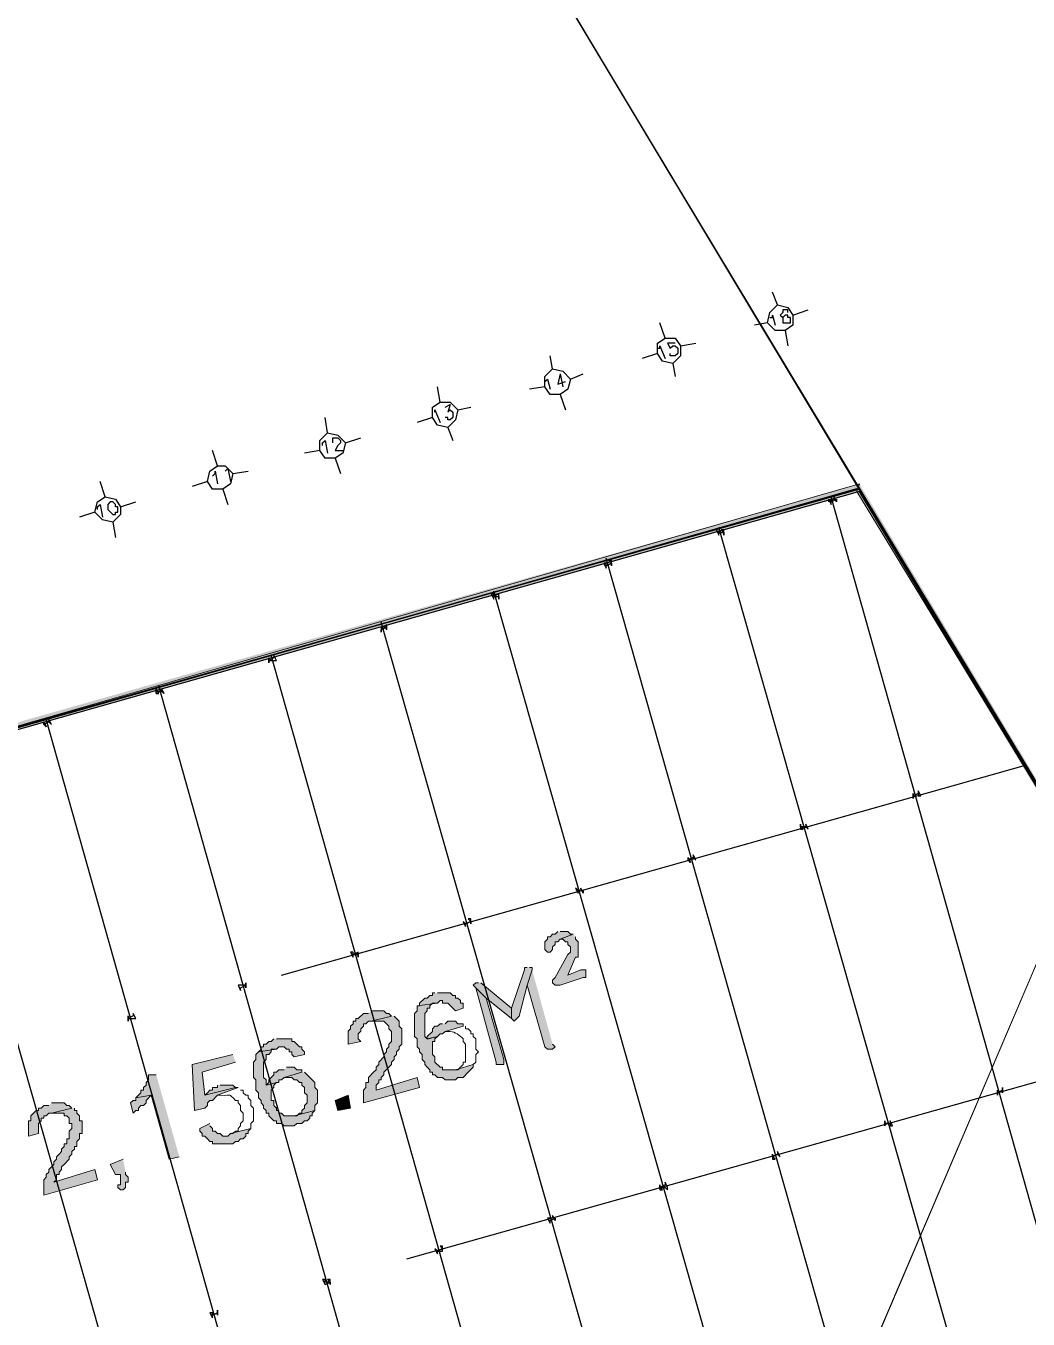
# Model space of a CAD drawing. Header units: millimetres. Extents: x -3 to 3438, y -2371 to 140.
# Drawn here: x 564.532 to 567.628, y 123.235 to 127.228 of the extents above; entities that cross this region are included whole.
import ezdxf

# ---------------------------------------------------------------- set-up
doc = ezdxf.new("R2010")
doc.units = ezdxf.units.MM
doc.layers.add('1- 3', color=3, linetype='Continuous')

msp = doc.modelspace()

# ---------------------------------------------------------------- hatches: boundary and pattern name
at = {"layer": '1- 3'}
for points in [[(567.1066, 125.814), (561.8302, 124.2974), (561.8065, 124.3132)], [(567.0987, 125.7903), (567.1066, 125.814), (561.8302, 124.2974)], [(568.6469, 123.2469), (567.0987, 125.7903), (567.1066, 125.814)], [(568.639, 123.239), (568.6469, 123.2469), (567.0987, 125.7903)], [(566.1746, 124.4317), (566.1667, 124.4238), (566.1588, 124.4238), (566.1509, 124.4159), (566.143, 124.4159), (566.143, 124.408), (566.1351, 124.4001), (566.1351, 124.3764), (566.143, 124.3685), (566.1509, 124.3685), (566.1588, 124.3764), (566.1588, 124.3843), (566.1667, 124.3922), (566.1667, 124.4001), (566.1746, 124.4001), (566.1825, 124.408), (566.222, 124.4238), (566.2141, 124.4238), (566.2062, 124.4317), (566.1825, 124.4317)], [(566.222, 124.4238), (566.1825, 124.408), (566.1904, 124.408), (566.1983, 124.4001), (566.2062, 124.4001), (566.2062, 124.3922), (566.2141, 124.3843), (566.2141, 124.3685), (566.2062, 124.3606), (566.1667, 124.2895), (566.1588, 124.2816), (566.1588, 124.2737), (566.1667, 124.2658), (566.1825, 124.2658), (566.2536, 124.2895), (566.2615, 124.2895), (566.2615, 124.3132), (566.2457, 124.3132), (566.2062, 124.2974), (566.2299, 124.3527), (566.2378, 124.3527), (566.2378, 124.4001), (566.2299, 124.408), (566.2299, 124.4159)], [(566.0798, 124.3211), (566.0719, 124.3211), (566.0719, 124.3132), (566.0324, 124.1947), (566.0324, 124.1631), (566.0403, 124.1552), (566.0561, 124.171), (566.0798, 124.2658), (566.0956, 124.3132), (566.0956, 124.3211), (566.0877, 124.3211)], [(566.0956, 124.3132), (566.0798, 124.2658), (566.1351, 124.0762), (566.143, 124.0683), (566.1588, 124.0683), (566.1667, 124.0762), (566.1588, 124.0841)], [(565.9297, 124.2737), (565.9218, 124.2737), (565.9139, 124.2658), (565.9218, 124.2579), (565.9534, 124.2263), (566.0324, 124.1631), (566.0324, 124.1947), (565.9376, 124.2737)], [(565.7954, 124.2421), (565.7875, 124.2421), (565.7875, 124.2342), (565.7796, 124.2342), (565.7717, 124.2263), (565.7638, 124.2263), (565.748, 124.2105), (565.748, 124.2026), (565.7401, 124.2026), (565.8033, 124.2105), (565.8112, 124.2184), (565.8191, 124.2184), (565.8191, 124.2105), (565.8349, 124.2105), (565.8507, 124.1947), (565.8586, 124.1868), (565.8823, 124.1947), (565.8823, 124.2105), (565.8744, 124.2105), (565.8744, 124.2184), (565.8665, 124.2263), (565.8586, 124.2263), (565.8586, 124.2342), (565.8507, 124.2342), (565.8428, 124.2421), (565.8033, 124.2421)], [(565.9218, 124.2579), (565.985, 124.0289), (565.985, 124.021), (566.0087, 124.021), (566.0087, 124.0368), (565.9534, 124.2263)], [(565.7401, 124.2026), (565.7401, 124.1868), (565.7322, 124.1789), (565.7322, 124.1078), (565.7401, 124.1), (565.7401, 124.0762), (565.748, 124.0684), (565.748, 124.0604), (565.7559, 124.0526), (565.7559, 124.0368), (565.7638, 124.0289), (565.7638, 124.021), (565.7717, 124.0131), (565.7796, 124.0052), (565.7796, 123.9973), (565.7875, 123.9973), (565.7875, 123.9894), (565.7954, 123.9894), (565.8033, 123.9815), (565.8191, 123.9815), (565.827, 123.9736), (565.8586, 123.9736), (565.8665, 123.9815), (565.8823, 123.9815), (565.8981, 123.9973), (565.9139, 124.0131), (565.9139, 124.021), (565.8586, 124.0052), (565.8191, 124.0052), (565.8191, 124.0131), (565.8112, 124.0131), (565.7954, 124.0289), (565.7954, 124.0447), (565.7875, 124.0526), (565.7875, 124.092), (565.7954, 124.092), (565.7954, 124.1), (565.8033, 124.1078), (565.7717, 124.1), (565.7638, 124.1078), (565.7638, 124.1789), (565.7717, 124.1868), (565.7717, 124.1947), (565.7796, 124.1947), (565.7796, 124.2026), (565.7875, 124.2105), (565.8033, 124.2105)], [(565.59, 124.179), (565.5742, 124.179), (565.5584, 124.1631), (565.5506, 124.1631), (565.5506, 124.1552), (565.5427, 124.1552), (565.5427, 124.1473), (565.5348, 124.1395), (565.5348, 124.1315), (565.5269, 124.1237), (565.5269, 124.0842), (565.5663, 124.0921), (565.5584, 124.1), (565.5584, 124.1157), (565.5663, 124.1237), (565.5663, 124.1315), (565.5742, 124.1395), (565.5742, 124.1473), (565.5821, 124.1473), (565.59, 124.1552), (565.5979, 124.1552), (565.6611, 124.171), (565.6532, 124.179), (565.6453, 124.179), (565.6374, 124.1868), (565.5979, 124.1868)], [(565.6611, 124.171), (565.5979, 124.1552), (565.6374, 124.1552), (565.6532, 124.1394), (565.6532, 124.1315), (565.6611, 124.1236), (565.6611, 124.092), (565.6532, 124.0842), (565.6532, 124.0762), (565.6453, 124.0684), (565.6453, 124.0604), (565.6374, 124.0526), (565.6374, 124.0447), (565.6216, 124.0289), (565.6216, 124.021), (565.6137, 124.0131), (565.6137, 124.0052), (565.6058, 123.9973), (565.59, 123.9815), (565.59, 123.9657), (565.5821, 123.9657), (565.5821, 123.9499), (565.5743, 123.942), (565.5743, 123.9025), (565.748, 123.9499), (565.7401, 123.9815), (565.6137, 123.942), (565.6137, 123.9578), (565.6216, 123.9657), (565.6216, 123.9736), (565.6295, 123.9736), (565.6295, 123.9815), (565.6374, 123.9894), (565.6374, 123.9973), (565.6532, 124.0131), (565.6611, 124.021), (565.6611, 124.0289), (565.669, 124.0368), (565.669, 124.0447), (565.6769, 124.0526), (565.6769, 124.0604), (565.6848, 124.0684), (565.6848, 124.0762), (565.6927, 124.0842), (565.6927, 124.1315), (565.6848, 124.1394), (565.6848, 124.1552), (565.6769, 124.1631), (565.669, 124.171)], [(565.8191, 124.1473), (565.8112, 124.1473), (565.8033, 124.1394), (565.7954, 124.1394), (565.7875, 124.1315), (565.7875, 124.1236), (565.7717, 124.1078), (565.7717, 124.0999), (565.8033, 124.1078), (565.8112, 124.1157), (565.8191, 124.1157), (565.827, 124.1236), (565.8823, 124.1394), (565.8823, 124.1473), (565.8665, 124.1473), (565.8586, 124.1552), (565.8349, 124.1552), (565.827, 124.1473)], [(565.2978, 124.1), (565.2899, 124.092), (565.282, 124.092), (565.2741, 124.0841), (565.2662, 124.0841), (565.2662, 124.0762), (565.2583, 124.0762), (565.2583, 124.0683), (565.2504, 124.0604), (565.3057, 124.0683), (565.3136, 124.0762), (565.3294, 124.0762), (565.3373, 124.0683), (565.3452, 124.0683), (565.3452, 124.0604), (565.3531, 124.0604), (565.3531, 124.0525), (565.361, 124.0447), (565.3926, 124.0525), (565.3926, 124.0604), (565.3847, 124.0683), (565.3847, 124.0762), (565.3768, 124.0762), (565.361, 124.092), (565.3531, 124.092), (565.3531, 124.1), (565.3057, 124.1)], [(565.1714, 124.0526), (565.045, 124.0209), (565.0529, 123.8788), (565.0845, 123.8867), (565.0924, 123.8946), (565.0924, 123.9025), (565.1003, 123.9104), (565.1082, 123.9104), (565.124, 123.9262), (565.1872, 123.9499), (565.1793, 123.9499), (565.0845, 123.9262), (565.0766, 123.9973), (565.1793, 124.0289)], [(565.2504, 124.0605), (565.2425, 124.0526), (565.2425, 124.0368), (565.2346, 124.0289), (565.2346, 123.9815), (565.2425, 123.9736), (565.2425, 123.942), (565.2504, 123.9341), (565.2504, 123.9183), (565.2583, 123.9104), (565.2583, 123.9025), (565.2662, 123.8946), (565.2662, 123.8867), (565.2741, 123.8788), (565.2741, 123.8709), (565.282, 123.8709), (565.282, 123.863), (565.2899, 123.8551), (565.2978, 123.8472), (565.3057, 123.8472), (565.3057, 123.8393), (565.3215, 123.8393), (565.3294, 123.8314), (565.361, 123.8314), (565.3689, 123.8393), (565.3847, 123.8393), (565.3926, 123.8472), (565.4005, 123.8472), (565.4084, 123.8551), (565.4084, 123.863), (565.4163, 123.863), (565.4163, 123.8709), (565.4242, 123.8788), (565.361, 123.863), (565.3294, 123.863), (565.3215, 123.8709), (565.3136, 123.8709), (565.3136, 123.8788), (565.3057, 123.8788), (565.3057, 123.8867), (565.2978, 123.8946), (565.2978, 123.9104), (565.2899, 123.9104), (565.2899, 123.942), (565.2978, 123.9499), (565.2978, 123.9578), (565.3057, 123.9657), (565.2741, 123.9578), (565.2741, 123.9736), (565.2662, 123.9815), (565.2662, 124.0289), (565.2741, 124.0368), (565.2741, 124.0526), (565.282, 124.0526), (565.2899, 124.0605), (565.2899, 124.0684), (565.3057, 124.0684)], [(565.3294, 124.0052), (565.3136, 124.0052), (565.3057, 123.9973), (565.2978, 123.9973), (565.2978, 123.9894), (565.2899, 123.9815), (565.282, 123.9736), (565.282, 123.9657), (565.2741, 123.9578), (565.3057, 123.9657), (565.3136, 123.9657), (565.3136, 123.9736), (565.3215, 123.9736), (565.3294, 123.9815), (565.3847, 123.9973), (565.3847, 124.0052), (565.3689, 124.0052), (565.361, 124.0131), (565.3373, 124.0131)], [(565.3847, 123.9973), (565.3294, 123.9815), (565.3531, 123.9815), (565.361, 123.9736), (565.3689, 123.9736), (565.3768, 123.9657), (565.3847, 123.9657), (565.3847, 123.9578), (565.3926, 123.9499), (565.3926, 123.9341), (565.4005, 123.9262), (565.4005, 123.9025), (565.3926, 123.8946), (565.3926, 123.8867), (565.3847, 123.8788), (565.3847, 123.8709), (565.3768, 123.8709), (565.3689, 123.863), (565.361, 123.863), (565.4242, 123.8788), (565.4242, 123.8946), (565.4321, 123.9025), (565.4321, 123.942), (565.4242, 123.9499), (565.4242, 123.9657), (565.4084, 123.9815), (565.3926, 123.9973)], [(564.9344, 123.9894), (564.9107, 123.9894), (564.9107, 123.9736), (564.9028, 123.9657), (564.9028, 123.9578), (564.8949, 123.9499), (564.8949, 123.942), (564.887, 123.942), (564.887, 123.9341), (564.8791, 123.9262), (564.8712, 123.9183), (564.9186, 123.9262), (564.9739, 123.7287), (565.0055, 123.7366)], [(565.124, 123.9578), (565.124, 123.9499), (565.1082, 123.9499), (565.1082, 123.942), (565.1003, 123.942), (565.0924, 123.9341), (565.0845, 123.9262), (565.1793, 123.9499), (565.1714, 123.9578), (565.1319, 123.9578)], [(564.8712, 123.9183), (564.8712, 123.9104), (564.8633, 123.9104), (564.8554, 123.9025), (564.8633, 123.8709), (564.8712, 123.8788), (564.8791, 123.8788), (564.8791, 123.8867), (564.887, 123.8946), (564.8949, 123.8946), (564.9028, 123.9025), (564.9028, 123.9104), (564.9186, 123.9262)], [(565.4953, 123.8788), (565.4874, 123.9104), (565.5269, 123.9262), (565.5348, 123.8867)], [(564.6027, 123.8946), (564.5869, 123.8946), (564.579, 123.8867), (564.5711, 123.8867), (564.5711, 123.8788), (564.5632, 123.8788), (564.5474, 123.863), (564.5474, 123.8472), (564.5395, 123.8472), (564.5395, 123.7998), (564.5711, 123.8077), (564.5711, 123.8393), (564.579, 123.8472), (564.579, 123.8551), (564.5869, 123.8551), (564.5869, 123.863), (564.5948, 123.863), (564.6027, 123.8709), (564.6106, 123.8709), (564.6738, 123.8867), (564.6659, 123.8946), (564.658, 123.8946), (564.6501, 123.9025), (564.6106, 123.9025)], [(564.6738, 123.8867), (564.6106, 123.8709), (564.6501, 123.8709), (564.6501, 123.863), (564.658, 123.863), (564.6659, 123.8551), (564.6659, 123.8393), (564.6738, 123.8393), (564.6738, 123.8235), (564.6659, 123.8156), (564.6659, 123.7919), (564.658, 123.7919), (564.658, 123.7761), (564.6501, 123.7761), (564.6501, 123.7682), (564.6422, 123.7603), (564.6422, 123.7524), (564.6343, 123.7445), (564.6264, 123.7366), (564.6264, 123.7287), (564.6185, 123.7208), (564.6185, 123.7129), (564.6027, 123.6971), (564.6027, 123.6892), (564.5948, 123.6813), (564.5948, 123.6734), (564.5869, 123.6655), (564.5869, 123.6181), (564.7528, 123.6655), (564.7449, 123.6971), (564.6185, 123.6576), (564.6264, 123.6655), (564.6264, 123.6813), (564.6343, 123.6813), (564.6343, 123.6892), (564.6422, 123.6971), (564.6422, 123.705), (564.6501, 123.7129), (564.6659, 123.7287), (564.6659, 123.7366), (564.6738, 123.7445), (564.6738, 123.7524), (564.6817, 123.7603), (564.6817, 123.7682), (564.6896, 123.7682), (564.6896, 123.784), (564.6975, 123.7919), (564.6975, 123.8077), (564.7054, 123.8077), (564.7054, 123.8472), (564.6975, 123.8472), (564.6975, 123.863), (564.6896, 123.8709), (564.6896, 123.8788), (564.6817, 123.8788), (564.6817, 123.8867)], [(565.1003, 123.8393), (565.0687, 123.8235), (565.0687, 123.8156), (565.0766, 123.8077), (565.0766, 123.7998), (565.0845, 123.7998), (565.0924, 123.7919), (565.1003, 123.784), (565.1082, 123.784), (565.1082, 123.7761), (565.1714, 123.7761), (565.1793, 123.784), (565.1872, 123.784), (565.1951, 123.7919), (565.203, 123.7919), (565.2109, 123.7998), (565.2109, 123.8077), (565.2188, 123.8077), (565.2188, 123.8156), (565.2267, 123.8235), (565.1635, 123.8077), (565.1556, 123.7998), (565.1398, 123.7998), (565.1319, 123.8077), (565.124, 123.8077), (565.1161, 123.8156), (565.1082, 123.8156), (565.1082, 123.8235), (565.1003, 123.8314)], [(564.8318, 123.7287), (564.7923, 123.7129), (564.8081, 123.6813), (564.8239, 123.6813), (564.8239, 123.6497), (564.816, 123.6497), (564.816, 123.6418), (564.8239, 123.6339), (564.8318, 123.6339), (564.8397, 123.6418), (564.8397, 123.6576), (564.8476, 123.6576), (564.8476, 123.6734), (564.8397, 123.6813), (564.8397, 123.6892)]]:
    msp.add_hatch(color=256, dxfattribs=at).paths.add_polyline_path(points)

# ---------------------------------------------------------------- linework, layer by layer
at = {"layer": '1- 3', "lineweight": 5}
for points in [[(556.6406, 120.2532), (555.6848, 125.1584), (555.203, 132.2674), (563.9155, 131.1142), (566.3799, 127.0067), (567.7938, 124.6608), (564.7686, 117.5676), (556.6406, 120.2532)], [(564.6185, 112.4491), (564.7054, 116.1694), (564.342, 116.2642), (564.5079, 116.9672), (567.7938, 124.6608)], [(564.6185, 112.4491), (564.7054, 116.1694), (564.342, 116.2642), (564.5079, 116.9672), (564.7528, 117.5439), (567.7938, 124.6608), (568.7812, 123.0099), (570.4084, 120.4586), (572.2251, 117.4333), (572.4068, 117.1015), (572.8886, 116.6513), (574.6896, 111.4775), (564.6185, 112.4491)]]:
    msp.add_lwpolyline(points, dxfattribs=at)
at = {"layer": '1- 3', "lineweight": 25}
for points in [[(563.9155, 131.1137), (566.3799, 127.0062), (568.7812, 123.0094), (570.4084, 120.458), (572.2251, 117.4328), (572.4068, 117.101), (572.8886, 116.6508), (574.6896, 111.477)], [(566.8539, 126.367), (566.8381, 126.4064)], [(566.8223, 126.3117), (566.8302, 126.3433), (566.8539, 126.367), (566.8855, 126.3591), (566.9013, 126.3354), (566.9013, 126.3038), (566.8776, 126.288), (566.846, 126.288), (566.8223, 126.3117)], [(566.8855, 126.3433), (566.8855, 126.3511), (566.8697, 126.3511), (566.8697, 126.3433), (566.8618, 126.3354), (566.8697, 126.3274), (566.8697, 126.3116), (566.8934, 126.3116), (566.8934, 126.3274), (566.8855, 126.3274), (566.8855, 126.3354), (566.8776, 126.3354), (566.8697, 126.3274), (566.8697, 126.3196)], [(566.9013, 126.3354), (566.9487, 126.3512)], [(566.5064, 126.2643), (566.4906, 126.3117)], [(566.8223, 126.3117), (566.7828, 126.3038)], [(566.8302, 126.3275), (566.8381, 126.3275), (566.8381, 126.3354), (566.846, 126.3038)], [(566.8776, 126.288), (566.8855, 126.2406)], [(566.4827, 126.2169), (566.4827, 126.2485), (566.5064, 126.2643), (566.538, 126.2643), (566.5537, 126.2406), (566.5537, 126.209), (566.5301, 126.1853), (566.4985, 126.1932), (566.4827, 126.2169)], [(566.4827, 126.2327), (566.4906, 126.2327), (566.4906, 126.2406), (566.5064, 126.2011)], [(566.538, 126.2485), (566.5143, 126.2485), (566.5222, 126.2327), (566.5301, 126.2406), (566.538, 126.2406), (566.5459, 126.2327), (566.5459, 126.2169), (566.538, 126.209), (566.5222, 126.209), (566.5222, 126.2169)], [(566.5537, 126.2406), (566.6011, 126.2485)], [(566.1588, 126.1695), (566.1509, 126.209)], [(566.4827, 126.2169), (566.4353, 126.2011)], [(566.1351, 126.1142), (566.1351, 126.1458), (566.1588, 126.1695), (566.1904, 126.1616), (566.2141, 126.1379), (566.2062, 126.1063), (566.1825, 126.0905), (566.1509, 126.0905), (566.1351, 126.1142)], [(566.1825, 126.1537), (566.1746, 126.1221), (566.1983, 126.13)], [(566.1825, 126.1537), (566.1904, 126.1142)], [(566.2141, 126.1379), (566.2536, 126.1537)], [(566.5301, 126.1853), (566.538, 126.1458)], [(565.8113, 126.0668), (565.8034, 126.1142)], [(566.1351, 126.1142), (566.0877, 126.1063)], [(566.1351, 126.13), (566.143, 126.1379), (566.1509, 126.1063)], [(566.1825, 126.0905), (566.1983, 126.0431)], [(565.7876, 126.0194), (565.7876, 126.051), (565.8113, 126.0668), (565.8429, 126.0668), (565.8665, 126.0431), (565.8587, 126.0115), (565.835, 125.9878), (565.8034, 125.9957), (565.7876, 126.0194)], [(565.7955, 126.0352), (565.7955, 126.0431), (565.8113, 126.0036)], [(565.827, 126.051), (565.8428, 126.0589), (565.835, 126.0352), (565.8428, 126.0431), (565.8507, 126.0352), (565.8507, 126.0194), (565.8428, 126.0115), (565.835, 126.0115), (565.835, 126.0194), (565.827, 126.0194)], [(565.8665, 126.0431), (565.906, 126.051)], [(565.4637, 125.972), (565.4558, 126.0194)], [(565.7876, 126.0194), (565.7402, 126.0036)], [(565.44, 125.9167), (565.44, 125.9483), (565.4637, 125.972), (565.4953, 125.9641), (565.519, 125.9404), (565.5111, 125.9088), (565.4874, 125.893), (565.4558, 125.893), (565.44, 125.9167)], [(565.4795, 125.9404), (565.4795, 125.9562), (565.4953, 125.9562), (565.5032, 125.9483), (565.5032, 125.9404), (565.4953, 125.9325), (565.4874, 125.9167), (565.5111, 125.9167)], [(565.519, 125.9404), (565.5664, 125.9562)], [(565.835, 125.9878), (565.8508, 125.9483)], [(565.1241, 125.8693), (565.1083, 125.9167)], [(565.44, 125.9167), (565.3926, 125.9088)], [(565.4479, 125.9325), (565.4479, 125.9404), (565.4558, 125.9483), (565.4637, 125.9088)], [(565.0925, 125.8219), (565.1004, 125.8535), (565.1241, 125.8693), (565.1478, 125.8693), (565.1715, 125.8456), (565.1636, 125.814), (565.1399, 125.7982), (565.1083, 125.7982), (565.0925, 125.8219)], [(565.4874, 125.893), (565.5032, 125.8456)], [(565.1083, 125.8377), (565.1162, 125.8456), (565.1162, 125.8535), (565.1241, 125.814)], [(565.1478, 125.8535), (565.1557, 125.8614), (565.1636, 125.8219)], [(565.1715, 125.8456), (565.2188, 125.8535)], [(568.647, 123.2392), (567.1067, 125.7985), (561.8223, 124.3056)], [(568.6469, 123.239), (567.1067, 125.7982), (561.8223, 124.3053), (562.6043, 121.5328), (568.6469, 123.239)], [(568.6391, 123.2392), (567.1067, 125.7906), (561.8302, 124.2977), (562.6122, 121.5331)], [(567.0988, 125.7985), (562.0751, 124.3688)], [(568.6391, 123.2393), (567.1067, 125.7985), (562.0751, 124.3767)], [(564.7765, 125.7745), (564.7607, 125.8219)], [(565.0925, 125.8219), (565.0451, 125.8061)], [(565.1399, 125.7982), (565.1557, 125.7508)], [(568.6391, 123.2393), (567.1067, 125.7906)], [(564.7449, 125.7271), (564.7528, 125.7587), (564.7765, 125.7745), (564.8081, 125.7666), (564.8239, 125.7429), (564.8239, 125.7192), (564.8002, 125.6955), (564.7686, 125.7034), (564.7449, 125.7271)], [(564.7528, 125.735), (564.7528, 125.7429), (564.7607, 125.7508), (564.7686, 125.7113)], [(564.7923, 125.7587), (564.7844, 125.7508), (564.7844, 125.735), (564.8002, 125.7192), (564.8081, 125.7192), (564.8081, 125.7271), (564.816, 125.7271), (564.816, 125.7429), (564.8081, 125.7429), (564.8081, 125.7508), (564.8002, 125.7587), (564.7923, 125.7587)], [(564.8239, 125.7429), (564.8713, 125.7587)], [(567.0277, 125.7666), (567.0119, 125.7587), (567.0119, 125.7666), (567.0198, 125.7508), (567.0198, 125.7587), (567.0356, 125.7666), (567.0356, 125.7587), (567.0277, 125.7745), (567.0277, 125.7666)], [(567.8018, 123.002), (567.0198, 125.7745)], [(564.7449, 125.7271), (564.6975, 125.7113)], [(564.8002, 125.6955), (564.8081, 125.6481)], [(566.688, 125.6639), (566.6722, 125.6639), (566.6643, 125.6718), (566.6722, 125.656), (566.6722, 125.6639), (566.688, 125.6639), (566.688, 125.656), (566.688, 125.6718), (566.6801, 125.6718), (566.688, 125.6639)], [(567.4621, 122.9072), (566.6722, 125.6797)], [(566.3405, 125.5692), (566.3247, 125.5613), (566.3247, 125.5692), (566.3168, 125.5692), (566.3247, 125.5534), (566.3247, 125.5613), (566.3405, 125.5692), (566.3405, 125.5613), (566.3405, 125.5771), (566.3326, 125.5771), (566.3405, 125.5692)], [(567.1146, 122.8046), (566.3247, 125.585)], [(565.9929, 125.4744), (565.9771, 125.4665), (565.9771, 125.4744), (565.9692, 125.4744), (565.9771, 125.4586), (565.9771, 125.4665), (565.9929, 125.4665), (565.9929, 125.4586), (565.9929, 125.4744)], [(566.767, 122.7098), (565.9771, 125.4823)], [(566.4195, 122.615), (565.6296, 125.3875)], [(565.6454, 125.3717), (565.6296, 125.3717), (565.6296, 125.3559), (565.6296, 125.3638), (565.6454, 125.3717), (565.6454, 125.3638), (565.6454, 125.3796), (565.6454, 125.3717)], [(565.2978, 125.2769), (565.282, 125.269), (565.282, 125.2769), (565.282, 125.2611), (565.282, 125.269), (565.3057, 125.269), (565.2978, 125.2848), (565.2978, 125.2769)], [(566.0719, 122.5123), (565.2899, 125.2848)], [(565.7244, 122.4175), (564.9424, 125.19)], [(564.6027, 125.0794), (564.5869, 125.0715), (564.5869, 125.0794), (564.5948, 125.0636), (564.5869, 125.0715), (564.6027, 125.0794), (564.6106, 125.0715), (564.6027, 125.0873), (564.6027, 125.0794)], [(565.3768, 122.3148), (564.5948, 125.0873)], [(565.0371, 122.22), (564.2472, 124.9925)], [(565.3215, 124.2974), (567.6201, 124.9451)], [(567.2884, 124.8583), (567.2726, 124.8504), (567.2726, 124.8583), (567.2726, 124.8424), (567.2726, 124.8504), (567.2884, 124.8583), (567.2884, 124.8504), (567.2963, 124.8504), (567.2884, 124.8662), (567.2884, 124.8583)], [(566.9408, 124.7556), (566.925, 124.7556), (566.925, 124.7635), (566.925, 124.7477), (566.9329, 124.7477), (566.925, 124.7556), (566.9408, 124.7556), (566.9487, 124.7477), (566.9408, 124.7635), (566.9408, 124.7556)], [(566.5933, 124.6608), (566.5775, 124.6529), (566.5775, 124.6608), (566.5854, 124.645), (566.5775, 124.6529), (566.5933, 124.6608), (566.6012, 124.6529), (566.5933, 124.6687), (566.5933, 124.6608)], [(566.2457, 124.5581), (566.2378, 124.5581), (566.2299, 124.566), (566.2378, 124.5502), (566.2378, 124.5581), (566.2536, 124.5581), (566.2536, 124.5502), (566.2457, 124.566), (566.2457, 124.5581)], [(565.906, 124.4633), (565.8902, 124.4554), (565.8823, 124.4633), (565.8902, 124.4475), (565.8902, 124.4554), (565.906, 124.4633), (565.906, 124.4554), (565.906, 124.4712), (565.8981, 124.4712), (565.906, 124.4633)], [(565.5585, 124.3685), (565.5427, 124.3606), (565.5427, 124.3685), (565.5348, 124.3685), (565.5427, 124.3527), (565.5427, 124.3606), (565.5585, 124.3606), (565.5585, 124.3527), (565.5585, 124.3685)], [(565.2109, 124.2658), (565.1872, 124.2658), (565.1951, 124.25), (565.1951, 124.2579), (565.2109, 124.2658), (565.2109, 124.2579), (565.2109, 124.2737), (565.2109, 124.2658)], [(564.8634, 124.1711), (564.8476, 124.1632), (564.8476, 124.1711), (564.8476, 124.1552), (564.8476, 124.1632), (564.8713, 124.1632), (564.8634, 124.179), (564.8634, 124.1711)], [(565.7085, 123.4207), (568.1256, 124.1)], [(567.549, 123.942), (567.5332, 123.9341), (567.5332, 123.942), (567.5332, 123.9262), (567.5332, 123.9341), (567.549, 123.942), (567.549, 123.9341), (567.549, 123.9499), (567.549, 123.942)], [(567.2015, 123.8393), (567.1857, 123.8393), (567.1857, 123.8472), (567.1857, 123.8314), (567.1857, 123.8393), (567.2015, 123.8393), (567.2015, 123.8314), (567.2094, 123.8314), (567.2015, 123.8472), (567.2015, 123.8393)], [(566.8539, 123.7445), (566.8381, 123.7366), (566.8381, 123.7445), (566.8381, 123.7287), (566.846, 123.7287), (566.8381, 123.7366), (566.8539, 123.7445), (566.8618, 123.7366), (566.8539, 123.7524), (566.8539, 123.7445)], [(566.5064, 123.6497), (566.4906, 123.6418), (566.4906, 123.6497), (566.4906, 123.6339), (566.4985, 123.6339), (566.4906, 123.6418), (566.5064, 123.6418), (566.5143, 123.6339), (566.5143, 123.6418), (566.5064, 123.6576), (566.5064, 123.6497)], [(566.1588, 123.5471), (566.143, 123.5471), (566.1509, 123.5312), (566.1509, 123.5391), (566.1667, 123.5471), (566.1667, 123.5391), (566.1588, 123.5549), (566.1588, 123.5471)], [(565.8191, 123.4523), (565.8033, 123.4444), (565.7955, 123.4523), (565.8033, 123.4365), (565.8033, 123.4444), (565.8191, 123.4444), (565.8191, 123.4602), (565.8112, 123.4602), (565.8191, 123.4523)], [(565.4716, 123.3496), (565.4558, 123.3496), (565.4558, 123.3575), (565.4479, 123.3575), (565.4558, 123.3417), (565.4716, 123.3496), (565.4716, 123.3417), (565.4716, 123.3575), (565.4637, 123.3575), (565.4716, 123.3496)], [(565.124, 123.2548), (565.1082, 123.2469), (565.1082, 123.2548), (565.1003, 123.2548), (565.1082, 123.239), (565.1082, 123.2469), (565.124, 123.2548), (565.124, 123.2469), (565.124, 123.2627), (565.124, 123.2548)]]:
    msp.add_lwpolyline(points, dxfattribs=at)
at = {"layer": '1- 3', "lineweight": 0}
for points in [[(567.1066, 125.814), (561.8302, 124.2974), (561.8065, 124.3132)], [(567.0987, 125.7903), (567.1066, 125.814), (561.8302, 124.2974)], [(568.6469, 123.2469), (567.0987, 125.7903), (567.1066, 125.814)], [(568.639, 123.239), (568.6469, 123.2469), (567.0987, 125.7903)], [(566.1746, 124.4317), (566.1667, 124.4238), (566.1588, 124.4238), (566.1509, 124.4159), (566.143, 124.4159), (566.143, 124.408), (566.1351, 124.4001), (566.1351, 124.3764), (566.143, 124.3685), (566.1509, 124.3685), (566.1588, 124.3764), (566.1588, 124.3843), (566.1667, 124.3922), (566.1667, 124.4001), (566.1746, 124.4001), (566.1825, 124.408), (566.222, 124.4238), (566.2141, 124.4238), (566.2062, 124.4317), (566.1825, 124.4317)], [(566.222, 124.4238), (566.1825, 124.408), (566.1904, 124.408), (566.1983, 124.4001), (566.2062, 124.4001), (566.2062, 124.3922), (566.2141, 124.3843), (566.2141, 124.3685), (566.2062, 124.3606), (566.1667, 124.2895), (566.1588, 124.2816), (566.1588, 124.2737), (566.1667, 124.2658), (566.1825, 124.2658), (566.2536, 124.2895), (566.2615, 124.2895), (566.2615, 124.3132), (566.2457, 124.3132), (566.2062, 124.2974), (566.2299, 124.3527), (566.2378, 124.3527), (566.2378, 124.4001), (566.2299, 124.408), (566.2299, 124.4159)], [(566.0798, 124.3211), (566.0719, 124.3211), (566.0719, 124.3132), (566.0324, 124.1947), (566.0324, 124.1631), (566.0403, 124.1552), (566.0561, 124.171), (566.0798, 124.2658), (566.0956, 124.3132), (566.0956, 124.3211), (566.0877, 124.3211)], [(566.0956, 124.3132), (566.0798, 124.2658), (566.1351, 124.0762), (566.143, 124.0683), (566.1588, 124.0683), (566.1667, 124.0762), (566.1588, 124.0841)], [(565.9297, 124.2737), (565.9218, 124.2737), (565.9139, 124.2658), (565.9218, 124.2579), (565.9534, 124.2263), (566.0324, 124.1631), (566.0324, 124.1947), (565.9376, 124.2737)], [(565.7954, 124.2421), (565.7875, 124.2421), (565.7875, 124.2342), (565.7796, 124.2342), (565.7717, 124.2263), (565.7638, 124.2263), (565.748, 124.2105), (565.748, 124.2026), (565.7401, 124.2026), (565.8033, 124.2105), (565.8112, 124.2184), (565.8191, 124.2184), (565.8191, 124.2105), (565.8349, 124.2105), (565.8507, 124.1947), (565.8586, 124.1868), (565.8823, 124.1947), (565.8823, 124.2105), (565.8744, 124.2105), (565.8744, 124.2184), (565.8665, 124.2263), (565.8586, 124.2263), (565.8586, 124.2342), (565.8507, 124.2342), (565.8428, 124.2421), (565.8033, 124.2421)], [(565.9218, 124.2579), (565.985, 124.0289), (565.985, 124.021), (566.0087, 124.021), (566.0087, 124.0368), (565.9534, 124.2263)], [(565.7401, 124.2026), (565.7401, 124.1868), (565.7322, 124.1789), (565.7322, 124.1078), (565.7401, 124.1), (565.7401, 124.0762), (565.748, 124.0684), (565.748, 124.0604), (565.7559, 124.0526), (565.7559, 124.0368), (565.7638, 124.0289), (565.7638, 124.021), (565.7717, 124.0131), (565.7796, 124.0052), (565.7796, 123.9973), (565.7875, 123.9973), (565.7875, 123.9894), (565.7954, 123.9894), (565.8033, 123.9815), (565.8191, 123.9815), (565.827, 123.9736), (565.8586, 123.9736), (565.8665, 123.9815), (565.8823, 123.9815), (565.8981, 123.9973), (565.9139, 124.0131), (565.9139, 124.021), (565.8586, 124.0052), (565.8191, 124.0052), (565.8191, 124.0131), (565.8112, 124.0131), (565.7954, 124.0289), (565.7954, 124.0447), (565.7875, 124.0526), (565.7875, 124.092), (565.7954, 124.092), (565.7954, 124.1), (565.8033, 124.1078), (565.7717, 124.1), (565.7638, 124.1078), (565.7638, 124.1789), (565.7717, 124.1868), (565.7717, 124.1947), (565.7796, 124.1947), (565.7796, 124.2026), (565.7875, 124.2105), (565.8033, 124.2105)], [(565.59, 124.179), (565.5742, 124.179), (565.5584, 124.1631), (565.5506, 124.1631), (565.5506, 124.1552), (565.5427, 124.1552), (565.5427, 124.1473), (565.5348, 124.1395), (565.5348, 124.1315), (565.5269, 124.1237), (565.5269, 124.0842), (565.5663, 124.0921), (565.5584, 124.1), (565.5584, 124.1157), (565.5663, 124.1237), (565.5663, 124.1315), (565.5742, 124.1395), (565.5742, 124.1473), (565.5821, 124.1473), (565.59, 124.1552), (565.5979, 124.1552), (565.6611, 124.171), (565.6532, 124.179), (565.6453, 124.179), (565.6374, 124.1868), (565.5979, 124.1868)], [(565.6611, 124.171), (565.5979, 124.1552), (565.6374, 124.1552), (565.6532, 124.1394), (565.6532, 124.1315), (565.6611, 124.1236), (565.6611, 124.092), (565.6532, 124.0842), (565.6532, 124.0762), (565.6453, 124.0684), (565.6453, 124.0604), (565.6374, 124.0526), (565.6374, 124.0447), (565.6216, 124.0289), (565.6216, 124.021), (565.6137, 124.0131), (565.6137, 124.0052), (565.6058, 123.9973), (565.59, 123.9815), (565.59, 123.9657), (565.5821, 123.9657), (565.5821, 123.9499), (565.5743, 123.942), (565.5743, 123.9025), (565.748, 123.9499), (565.7401, 123.9815), (565.6137, 123.942), (565.6137, 123.9578), (565.6216, 123.9657), (565.6216, 123.9736), (565.6295, 123.9736), (565.6295, 123.9815), (565.6374, 123.9894), (565.6374, 123.9973), (565.6532, 124.0131), (565.6611, 124.021), (565.6611, 124.0289), (565.669, 124.0368), (565.669, 124.0447), (565.6769, 124.0526), (565.6769, 124.0604), (565.6848, 124.0684), (565.6848, 124.0762), (565.6927, 124.0842), (565.6927, 124.1315), (565.6848, 124.1394), (565.6848, 124.1552), (565.6769, 124.1631), (565.669, 124.171)], [(565.8191, 124.1473), (565.8112, 124.1473), (565.8033, 124.1394), (565.7954, 124.1394), (565.7875, 124.1315), (565.7875, 124.1236), (565.7717, 124.1078), (565.7717, 124.0999), (565.8033, 124.1078), (565.8112, 124.1157), (565.8191, 124.1157), (565.827, 124.1236), (565.8823, 124.1394), (565.8823, 124.1473), (565.8665, 124.1473), (565.8586, 124.1552), (565.8349, 124.1552), (565.827, 124.1473)], [(565.2978, 124.1), (565.2899, 124.092), (565.282, 124.092), (565.2741, 124.0841), (565.2662, 124.0841), (565.2662, 124.0762), (565.2583, 124.0762), (565.2583, 124.0683), (565.2504, 124.0604), (565.3057, 124.0683), (565.3136, 124.0762), (565.3294, 124.0762), (565.3373, 124.0683), (565.3452, 124.0683), (565.3452, 124.0604), (565.3531, 124.0604), (565.3531, 124.0525), (565.361, 124.0447), (565.3926, 124.0525), (565.3926, 124.0604), (565.3847, 124.0683), (565.3847, 124.0762), (565.3768, 124.0762), (565.361, 124.092), (565.3531, 124.092), (565.3531, 124.1), (565.3057, 124.1)], [(565.1714, 124.0526), (565.045, 124.0209), (565.0529, 123.8788), (565.0845, 123.8867), (565.0924, 123.8946), (565.0924, 123.9025), (565.1003, 123.9104), (565.1082, 123.9104), (565.124, 123.9262), (565.1872, 123.9499), (565.1793, 123.9499), (565.0845, 123.9262), (565.0766, 123.9973), (565.1793, 124.0289)], [(565.2504, 124.0605), (565.2425, 124.0526), (565.2425, 124.0368), (565.2346, 124.0289), (565.2346, 123.9815), (565.2425, 123.9736), (565.2425, 123.942), (565.2504, 123.9341), (565.2504, 123.9183), (565.2583, 123.9104), (565.2583, 123.9025), (565.2662, 123.8946), (565.2662, 123.8867), (565.2741, 123.8788), (565.2741, 123.8709), (565.282, 123.8709), (565.282, 123.863), (565.2899, 123.8551), (565.2978, 123.8472), (565.3057, 123.8472), (565.3057, 123.8393), (565.3215, 123.8393), (565.3294, 123.8314), (565.361, 123.8314), (565.3689, 123.8393), (565.3847, 123.8393), (565.3926, 123.8472), (565.4005, 123.8472), (565.4084, 123.8551), (565.4084, 123.863), (565.4163, 123.863), (565.4163, 123.8709), (565.4242, 123.8788), (565.361, 123.863), (565.3294, 123.863), (565.3215, 123.8709), (565.3136, 123.8709), (565.3136, 123.8788), (565.3057, 123.8788), (565.3057, 123.8867), (565.2978, 123.8946), (565.2978, 123.9104), (565.2899, 123.9104), (565.2899, 123.942), (565.2978, 123.9499), (565.2978, 123.9578), (565.3057, 123.9657), (565.2741, 123.9578), (565.2741, 123.9736), (565.2662, 123.9815), (565.2662, 124.0289), (565.2741, 124.0368), (565.2741, 124.0526), (565.282, 124.0526), (565.2899, 124.0605), (565.2899, 124.0684), (565.3057, 124.0684)], [(565.3294, 124.0052), (565.3136, 124.0052), (565.3057, 123.9973), (565.2978, 123.9973), (565.2978, 123.9894), (565.2899, 123.9815), (565.282, 123.9736), (565.282, 123.9657), (565.2741, 123.9578), (565.3057, 123.9657), (565.3136, 123.9657), (565.3136, 123.9736), (565.3215, 123.9736), (565.3294, 123.9815), (565.3847, 123.9973), (565.3847, 124.0052), (565.3689, 124.0052), (565.361, 124.0131), (565.3373, 124.0131)], [(565.3847, 123.9973), (565.3294, 123.9815), (565.3531, 123.9815), (565.361, 123.9736), (565.3689, 123.9736), (565.3768, 123.9657), (565.3847, 123.9657), (565.3847, 123.9578), (565.3926, 123.9499), (565.3926, 123.9341), (565.4005, 123.9262), (565.4005, 123.9025), (565.3926, 123.8946), (565.3926, 123.8867), (565.3847, 123.8788), (565.3847, 123.8709), (565.3768, 123.8709), (565.3689, 123.863), (565.361, 123.863), (565.4242, 123.8788), (565.4242, 123.8946), (565.4321, 123.9025), (565.4321, 123.942), (565.4242, 123.9499), (565.4242, 123.9657), (565.4084, 123.9815), (565.3926, 123.9973)], [(564.9344, 123.9894), (564.9107, 123.9894), (564.9107, 123.9736), (564.9028, 123.9657), (564.9028, 123.9578), (564.8949, 123.9499), (564.8949, 123.942), (564.887, 123.942), (564.887, 123.9341), (564.8791, 123.9262), (564.8712, 123.9183), (564.9186, 123.9262), (564.9739, 123.7287), (565.0055, 123.7366)], [(565.124, 123.9578), (565.124, 123.9499), (565.1082, 123.9499), (565.1082, 123.942), (565.1003, 123.942), (565.0924, 123.9341), (565.0845, 123.9262), (565.1793, 123.9499), (565.1714, 123.9578), (565.1319, 123.9578)], [(564.8712, 123.9183), (564.8712, 123.9104), (564.8633, 123.9104), (564.8554, 123.9025), (564.8633, 123.8709), (564.8712, 123.8788), (564.8791, 123.8788), (564.8791, 123.8867), (564.887, 123.8946), (564.8949, 123.8946), (564.9028, 123.9025), (564.9028, 123.9104), (564.9186, 123.9262)], [(565.4953, 123.8788), (565.4874, 123.9104), (565.5269, 123.9262), (565.5348, 123.8867), (565.4953, 123.8788)], [(564.6027, 123.8946), (564.5869, 123.8946), (564.579, 123.8867), (564.5711, 123.8867), (564.5711, 123.8788), (564.5632, 123.8788), (564.5474, 123.863), (564.5474, 123.8472), (564.5395, 123.8472), (564.5395, 123.7998), (564.5711, 123.8077), (564.5711, 123.8393), (564.579, 123.8472), (564.579, 123.8551), (564.5869, 123.8551), (564.5869, 123.863), (564.5948, 123.863), (564.6027, 123.8709), (564.6106, 123.8709), (564.6738, 123.8867), (564.6659, 123.8946), (564.658, 123.8946), (564.6501, 123.9025), (564.6106, 123.9025)], [(564.6738, 123.8867), (564.6106, 123.8709), (564.6501, 123.8709), (564.6501, 123.863), (564.658, 123.863), (564.6659, 123.8551), (564.6659, 123.8393), (564.6738, 123.8393), (564.6738, 123.8235), (564.6659, 123.8156), (564.6659, 123.7919), (564.658, 123.7919), (564.658, 123.7761), (564.6501, 123.7761), (564.6501, 123.7682), (564.6422, 123.7603), (564.6422, 123.7524), (564.6343, 123.7445), (564.6264, 123.7366), (564.6264, 123.7287), (564.6185, 123.7208), (564.6185, 123.7129), (564.6027, 123.6971), (564.6027, 123.6892), (564.5948, 123.6813), (564.5948, 123.6734), (564.5869, 123.6655), (564.5869, 123.6181), (564.7528, 123.6655), (564.7449, 123.6971), (564.6185, 123.6576), (564.6264, 123.6655), (564.6264, 123.6813), (564.6343, 123.6813), (564.6343, 123.6892), (564.6422, 123.6971), (564.6422, 123.705), (564.6501, 123.7129), (564.6659, 123.7287), (564.6659, 123.7366), (564.6738, 123.7445), (564.6738, 123.7524), (564.6817, 123.7603), (564.6817, 123.7682), (564.6896, 123.7682), (564.6896, 123.784), (564.6975, 123.7919), (564.6975, 123.8077), (564.7054, 123.8077), (564.7054, 123.8472), (564.6975, 123.8472), (564.6975, 123.863), (564.6896, 123.8709), (564.6896, 123.8788), (564.6817, 123.8788), (564.6817, 123.8867)], [(565.1003, 123.8393), (565.0687, 123.8235), (565.0687, 123.8156), (565.0766, 123.8077), (565.0766, 123.7998), (565.0845, 123.7998), (565.0924, 123.7919), (565.1003, 123.784), (565.1082, 123.784), (565.1082, 123.7761), (565.1714, 123.7761), (565.1793, 123.784), (565.1872, 123.784), (565.1951, 123.7919), (565.203, 123.7919), (565.2109, 123.7998), (565.2109, 123.8077), (565.2188, 123.8077), (565.2188, 123.8156), (565.2267, 123.8235), (565.1635, 123.8077), (565.1556, 123.7998), (565.1398, 123.7998), (565.1319, 123.8077), (565.124, 123.8077), (565.1161, 123.8156), (565.1082, 123.8156), (565.1082, 123.8235), (565.1003, 123.8314)], [(564.8318, 123.7287), (564.7923, 123.7129), (564.8081, 123.6813), (564.8239, 123.6813), (564.8239, 123.6497), (564.816, 123.6497), (564.816, 123.6418), (564.8239, 123.6339), (564.8318, 123.6339), (564.8397, 123.6418), (564.8397, 123.6576), (564.8476, 123.6576), (564.8476, 123.6734), (564.8397, 123.6813), (564.8397, 123.6892)]]:
    msp.add_lwpolyline(points, dxfattribs=at)
at = {"layer": '1- 3', "lineweight": 25}
for points, knots in [([(583.9234, 38.9024), (583.9234, 38.9024), (583.9234, 137.7493), (583.9234, 137.7493), (583.9192, 138.052), (583.6778, 138.2815), (583.3784, 138.2864), (583.3784, 138.2864), (541.9329, 138.2864), (541.9329, 138.2864)], [0, 0, 0, 0, 1, 1, 1, 2, 2, 2, 3, 3, 3, 3]), ([(563.9155, 131.1142), (563.9155, 131.1142), (566.3799, 127.0067), (566.3799, 127.0067), (566.3799, 127.0067), (568.7812, 123.0099), (568.7812, 123.0099), (568.7812, 123.0099), (570.4084, 120.4586), (570.4084, 120.4586), (570.4084, 120.4586), (572.2251, 117.4333), (572.2251, 117.4333), (572.2251, 117.4333), (572.4068, 117.1015), (572.4068, 117.1015), (572.4068, 117.1015), (572.8886, 116.6513), (572.8886, 116.6513), (572.8886, 116.6513), (574.6896, 111.4775), (574.6896, 111.4775), (574.6896, 111.4775), (564.6185, 112.4491), (564.6185, 112.4491), (564.6185, 112.4491), (558.402, 110.0715), (558.402, 110.0715), (558.402, 110.0715), (557.8175, 109.6529), (557.8175, 109.6529), (557.8175, 109.6529), (556.5695, 109.1236), (556.5695, 109.1236), (556.5695, 109.1236), (554.3657, 108.0257), (554.3657, 108.0257), (554.3657, 108.0257), (554.8554, 107.8124), (554.8554, 107.8124), (554.8554, 107.8124), (554.8791, 107.7966), (554.8791, 107.7966), (554.8791, 107.7966), (555.1635, 107.4886), (555.1635, 107.4886), (555.1635, 107.4886), (555.3136, 107.2674), (555.3136, 107.2674), (555.3136, 107.2674), (555.3768, 107.1489), (555.3768, 107.1489), (555.3768, 107.1489), (557.2409, 102.7571), (557.2409, 102.7571), (557.2409, 102.7571), (556.9013, 102.7097), (556.9013, 102.7097), (556.9013, 102.7097), (556.7986, 102.6386), (556.7986, 102.6386), (556.7986, 102.6386), (556.5695, 102.5755), (556.5695, 102.5755), (556.5695, 102.5755), (556.372, 102.7966), (556.372, 102.7966), (556.372, 102.7966), (555.8744, 103.4364), (555.8744, 103.4364), (555.8744, 103.4364), (553.4573, 106.5249), (553.4573, 106.5249), (553.4573, 106.5249), (552.6358, 107.4491), (552.6358, 107.4491), (551.6656, 108.6175), (550.5888, 109.6971), (549.6501, 110.893), (549.6501, 110.893), (548.8839, 111.9436), (548.8839, 111.9436), (548.8839, 111.9436), (548.4573, 112.7018), (548.4573, 112.7018), (548.4573, 112.7018), (548.2994, 112.9783), (548.2994, 112.9783), (548.2994, 112.9783), (547.7069, 114.1473), (547.7069, 114.1473), (547.7069, 114.1473), (547.699, 114.1552), (547.699, 114.1552), (547.699, 114.1552), (549.421, 114.7477), (549.421, 114.7477), (549.421, 114.7477), (549.1998, 115.427), (549.1998, 115.427), (549.1998, 115.427), (549.0261, 115.9483), (549.0261, 115.9483), (549.0261, 115.9483), (553.2994, 117.4096), (553.2994, 117.4096), (553.2994, 117.4096), (551.9407, 121.438), (551.9407, 121.438), (551.9407, 121.438), (554.7607, 121.4775), (554.7607, 121.4775), (554.7607, 121.4775), (554.0655, 125.0478), (554.0655, 125.0478), (554.0655, 125.0478), (553.56, 132.4807), (553.56, 132.4807), (553.56, 132.4807), (559.2551, 131.7303), (559.2551, 131.7303), (559.2551, 131.7303), (563.9155, 131.1142), (563.9155, 131.1142)], [0, 0, 0, 0, 1, 1, 1, 2, 2, 2, 3, 3, 3, 4, 4, 4, 5, 5, 5, 6, 6, 6, 7, 7, 7, 8, 8, 8, 9, 9, 9, 10, 10, 10, 11, 11, 11, 12, 12, 12, 13, 13, 13, 14, 14, 14, 15, 15, 15, 16, 16, 16, 17, 17, 17, 18, 18, 18, 19, 19, 19, 20, 20, 20, 21, 21, 21, 22, 22, 22, 23, 23, 23, 24, 24, 24, 25, 25, 25, 26, 26, 26, 27, 27, 27, 28, 28, 28, 29, 29, 29, 30, 30, 30, 31, 31, 31, 32, 32, 32, 33, 33, 33, 34, 34, 34, 35, 35, 35, 36, 36, 36, 37, 37, 37, 38, 38, 38, 39, 39, 39, 40, 40, 40, 41, 41, 41, 41]), ([(564.9503, 125.1742), (564.9503, 125.1742), (564.9345, 125.1742), (564.9345, 125.1742), (564.9345, 125.1742), (564.9345, 125.1821), (564.9345, 125.1821), (564.9345, 125.1821), (564.9345, 125.1663), (564.9345, 125.1663), (564.9345, 125.1663), (564.9424, 125.1663), (564.9424, 125.1663), (564.9424, 125.1663), (564.9345, 125.1663), (564.9345, 125.1663), (564.9345, 125.1663), (564.9503, 125.1742), (564.9503, 125.1742), (564.9503, 125.1742), (564.9582, 125.1663), (564.9582, 125.1663), (564.9582, 125.1663), (564.9503, 125.1821), (564.9503, 125.1821), (564.9503, 125.1821), (564.9503, 125.1742), (564.9503, 125.1742)], [0, 0, 0, 0, 1, 1, 1, 2, 2, 2, 3, 3, 3, 4, 4, 4, 5, 5, 5, 6, 6, 6, 7, 7, 7, 8, 8, 8, 9, 9, 9, 9])]:
    msp.add_open_spline(points, degree=3, knots=knots, dxfattribs=at)
at = {"layer": '1- 3', "lineweight": 0}
for points, knots in [([(565.8823, 124.1395), (565.8823, 124.1395), (565.827, 124.1236), (565.827, 124.1236), (565.827, 124.1236), (565.8428, 124.1236), (565.8428, 124.1236), (565.8578, 124.1214), (565.8715, 124.1122), (565.8823, 124.1), (565.8823, 124.1), (565.8823, 124.092), (565.8823, 124.092), (565.8823, 124.092), (565.8902, 124.0842), (565.8902, 124.0842), (565.8902, 124.071), (565.8902, 124.0578), (565.8902, 124.0447), (565.8902, 124.0447), (565.8902, 124.0289), (565.8902, 124.0289), (565.8902, 124.0289), (565.8823, 124.0289), (565.8823, 124.0289), (565.8823, 124.0289), (565.8823, 124.021), (565.8823, 124.021), (565.8823, 124.021), (565.8744, 124.0131), (565.8744, 124.0131), (565.8744, 124.0131), (565.8665, 124.0052), (565.8665, 124.0052), (565.8665, 124.0052), (565.8586, 124.0052), (565.8586, 124.0052), (565.8586, 124.0052), (565.9139, 124.021), (565.9139, 124.021), (565.9139, 124.021), (565.9218, 124.0289), (565.9218, 124.0289), (565.9218, 124.0289), (565.9218, 124.0526), (565.9218, 124.0526), (565.9218, 124.0526), (565.9297, 124.0604), (565.9297, 124.0604), (565.9297, 124.0604), (565.9218, 124.0684), (565.9218, 124.0684), (565.9218, 124.0684), (565.9218, 124.1), (565.9218, 124.1), (565.9218, 124.1), (565.9139, 124.1078), (565.9139, 124.1078), (565.9139, 124.1078), (565.9139, 124.1157), (565.9139, 124.1157), (565.9139, 124.1157), (565.906, 124.1157), (565.906, 124.1157), (565.906, 124.1157), (565.906, 124.1236), (565.906, 124.1236), (565.906, 124.1236), (565.8981, 124.1315), (565.8981, 124.1315), (565.8981, 124.1315), (565.8902, 124.1315), (565.8902, 124.1315), (565.8902, 124.1315), (565.8902, 124.1395), (565.8902, 124.1395)], [0, 0, 0, 0, 1, 1, 1, 2, 2, 2, 3, 3, 3, 4, 4, 4, 5, 5, 5, 6, 6, 6, 7, 7, 7, 8, 8, 8, 9, 9, 9, 10, 10, 10, 11, 11, 11, 12, 12, 12, 13, 13, 13, 14, 14, 14, 15, 15, 15, 16, 16, 16, 17, 17, 17, 18, 18, 18, 19, 19, 19, 20, 20, 20, 21, 21, 21, 22, 22, 22, 23, 23, 23, 24, 24, 24, 25, 25, 25, 25]), ([(565.1872, 123.9499), (565.1872, 123.9499), (565.124, 123.9262), (565.124, 123.9262), (565.124, 123.9262), (565.1319, 123.9262), (565.1319, 123.9262), (565.1723, 123.9242), (565.1547, 123.9347), (565.1793, 123.9104), (565.1793, 123.9104), (565.1872, 123.9104), (565.1872, 123.9104), (565.1872, 123.9104), (565.1872, 123.9025), (565.1872, 123.9025), (565.1872, 123.9025), (565.1951, 123.8946), (565.1951, 123.8946), (565.1951, 123.8946), (565.1951, 123.8788), (565.1951, 123.8788), (565.1951, 123.8788), (565.203, 123.8709), (565.203, 123.8709), (565.203, 123.8709), (565.203, 123.8472), (565.203, 123.8472), (565.203, 123.8472), (565.1951, 123.8393), (565.1951, 123.8393), (565.1951, 123.8393), (565.1951, 123.8314), (565.1951, 123.8314), (565.1951, 123.8314), (565.1872, 123.8235), (565.1872, 123.8235), (565.1872, 123.8235), (565.1872, 123.8156), (565.1872, 123.8156), (565.1872, 123.8156), (565.1793, 123.8156), (565.1793, 123.8156), (565.1793, 123.8156), (565.1714, 123.8077), (565.1714, 123.8077), (565.1714, 123.8077), (565.1635, 123.8077), (565.1635, 123.8077), (565.1635, 123.8077), (565.2267, 123.8235), (565.2267, 123.8235), (565.2267, 123.8235), (565.2267, 123.8393), (565.2267, 123.8393), (565.2267, 123.8393), (565.2346, 123.8472), (565.2346, 123.8472), (565.2346, 123.8472), (565.2346, 123.8867), (565.2346, 123.8867), (565.2346, 123.8867), (565.2267, 123.8946), (565.2267, 123.8946), (565.2267, 123.8946), (565.2267, 123.9104), (565.2267, 123.9104), (565.2267, 123.9104), (565.2188, 123.9183), (565.2188, 123.9183), (565.2188, 123.9183), (565.2188, 123.9262), (565.2188, 123.9262), (565.2188, 123.9262), (565.2109, 123.9262), (565.2109, 123.9262), (565.2109, 123.9262), (565.203, 123.9341), (565.203, 123.9341), (565.203, 123.9341), (565.203, 123.942), (565.203, 123.942), (565.203, 123.942), (565.1951, 123.942), (565.1951, 123.942)], [0, 0, 0, 0, 1, 1, 1, 2, 2, 2, 3, 3, 3, 4, 4, 4, 5, 5, 5, 6, 6, 6, 7, 7, 7, 8, 8, 8, 9, 9, 9, 10, 10, 10, 11, 11, 11, 12, 12, 12, 13, 13, 13, 14, 14, 14, 15, 15, 15, 16, 16, 16, 17, 17, 17, 18, 18, 18, 19, 19, 19, 20, 20, 20, 21, 21, 21, 22, 22, 22, 23, 23, 23, 24, 24, 24, 25, 25, 25, 26, 26, 26, 27, 27, 27, 28, 28, 28, 28])]:
    msp.add_open_spline(points, degree=3, knots=knots, dxfattribs=at)

doc.saveas('drawing.dxf')
